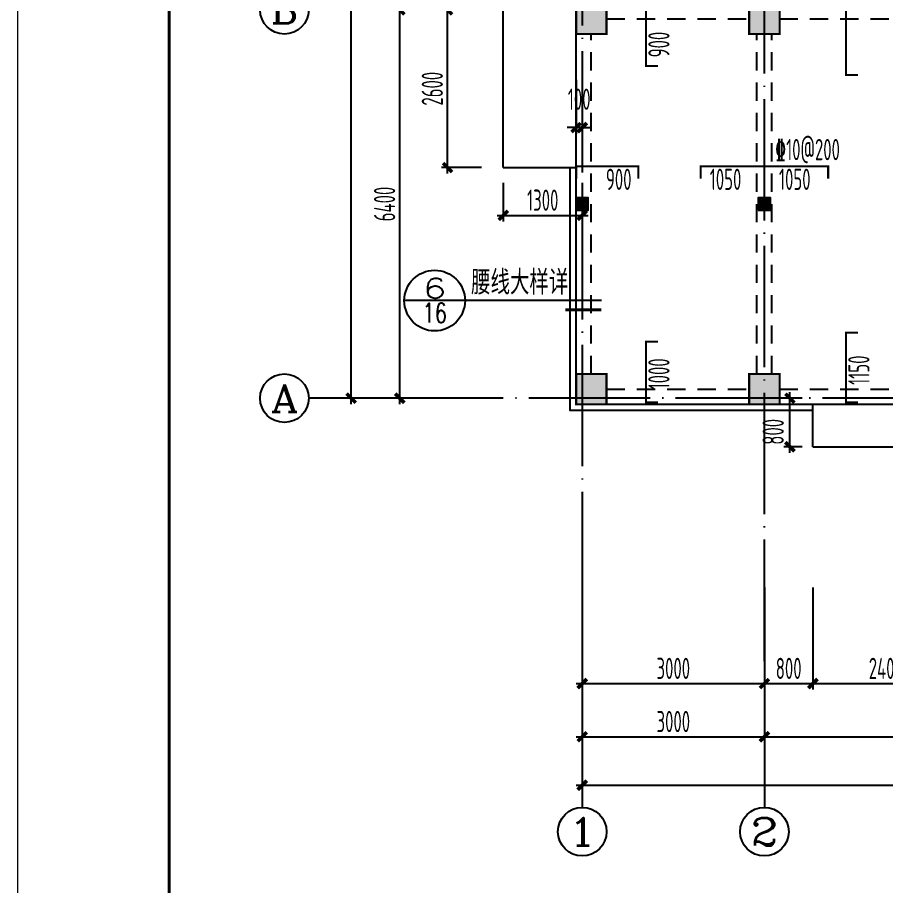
# Model space of a CAD drawing. Extents: x -472319 to -112444, y -516749 to -5704.
# Drawn here: x -311995 to -297681, y -70579 to -56256 of the extents above; entities that cross this region are included whole.
import ezdxf
from ezdxf.enums import TextEntityAlignment as Align

# ---------------------------------------------------------------- set-up
doc = ezdxf.new("R2010")
doc.units = 0
doc.header["$LTSCALE"] = 100
doc.header["$MEASUREMENT"] = 0
for name, pattern in [('3', [5, 3, -2]), ('CENTER', [2, 1.25, -0.25, 0.25, -0.25]), ('DOTE', [2.42, 2, -0.2, 0.02, -0.2])]:
    doc.linetypes.add(name, pattern=pattern)
for name, color, linetype in [('1301', 24, 'Continuous'), ('1305', 1, 'Continuous'), ('1306', 94, 'Continuous'), ('1307', 7, 'Continuous'), ('AXIS', 3, 'Continuous'), ('AXIS_TEXT', 7, 'Continuous'), ('COLUMN', 9, 'Continuous'), ('DIM_IDEN', 3, 'Continuous'), ('DOTE', 1, 'CENTER'), ('FRAME', 3, 'Continuous'), ('PUB_TEXT', 7, 'Continuous'), ('S_BEAM', 4, 'Continuous'), ('S_BEAMDASH', 134, '3'), ('S_CL', 2, 'Continuous'), ('填充', 8, 'Continuous'), ('第三道尺寸线', 4, 'Continuous')]:
    doc.layers.add(name, color=color, linetype=linetype)
doc.styles.add('_HZTXT', font='txt.shx', dxfattribs={"width": 0.35, "bigfont": 'hztxt.shx'})
doc.styles.add('_TCH_AXIS', font='COMPLEX', dxfattribs={"bigfont": 'GBCBIG'})
doc.styles.add('COMPLEX', font='COMPLEX')
doc.styles.add('HZ', font='tssdeng.shx', dxfattribs={"width": 0.6, "height": 350, "bigfont": 'a.shx'})
doc.styles.get("Standard").update_dxf_attribs({"font": 'tssdeng.shx', "width": 0.6, "bigfont": 'a.shx'})
doc.dimstyles.new('DIMN', dxfattribs={"dimtxt": 350, "dimasz": 150, "dimexe": 100, "dimexo": 100, "dimgap": 75, "dimtad": 1, "dimdec": 0, "dimzin": 0, "dimdsep": 46, "dimtxsty": 'HZ', "dimblk": 'ARCHTICK', "dimcen": 0.09, "dimdle": 100, "dimclrd": 3, "dimclre": 3, "dimclrt": 7, "dimazin": 2, "dimtfac": 1, "dimtdec": 0, "dimtmove": 2, "dimatfit": 3, "dimldrblk": 'ARCHTICK', "dimfxl": 1, "dimtolj": 1, "dimtzin": 0, "dimarcsym": 0})

# ---------------------------------------------------------------- blocks, each defined once
blk = doc.blocks.new('_ArchTick')
at = {"color": 0, "linetype": 'ByBlock', "const_width": 0.4}
blk.add_lwpolyline([(-0.5, -0.5), (0.5, 0.5)], dxfattribs=at)
blk = doc.blocks.new('*D575')
at = {"layer": 'AXIS', "color": 3, "lineweight": -2, "transparency": 16777216}
for p, q in [((-304468, -56131), (-305798, -56131)), ((-305698, -62631), (-305698, -56031)), ((-304468, -62531), (-305798, -62531))]:
    blk.add_line(p, q, dxfattribs=at)
at = {"layer": 'Defpoints', "color": 0, "transparency": 16777216}
for p in [(-305698, -56131), (-304368, -56131), (-304368, -62531)]:
    blk.add_point(p, dxfattribs=at)
at = {"layer": 'AXIS', "color": 3, "lineweight": -2, "transparency": 16777216, "xscale": 150, "yscale": 150, "zscale": 150}
for p, rotation in [((-305698, -56131), 90), ((-305698, -62531), 270)]:
    blk.add_blockref('_ArchTick', p, dxfattribs=dict(at, rotation=rotation))
at = {"layer": 'AXIS', "color": 7, "transparency": 16777216, "insert": (-305948, -59331), "char_height": 350, "attachment_point": 5, "rotation": 90, "style": 'HZ'}
blk.add_mtext('\\A1;6400', dxfattribs=at)
blk = doc.blocks.new('*D578')
at = {"layer": 'AXIS', "color": 3, "lineweight": -2, "transparency": 16777216}
for p, q in [((-306498, -62631), (-306498, -47631)), ((-304468, -47731), (-306598, -47731)), ((-304468, -62531), (-306598, -62531))]:
    blk.add_line(p, q, dxfattribs=at)
at = {"layer": 'Defpoints', "color": 0, "transparency": 16777216}
for p in [(-306498, -47731), (-304368, -47731), (-304368, -62531)]:
    blk.add_point(p, dxfattribs=at)
at = {"layer": 'AXIS', "color": 3, "lineweight": -2, "transparency": 16777216, "xscale": 150, "yscale": 150, "zscale": 150}
for p, rotation in [((-306498, -47731), 90), ((-306498, -62531), 270)]:
    blk.add_blockref('_ArchTick', p, dxfattribs=dict(at, rotation=rotation))
at = {"layer": 'AXIS', "color": 7, "transparency": 16777216, "insert": (-306748, -55131), "char_height": 350, "attachment_point": 5, "rotation": 90, "style": 'HZ'}
blk.add_mtext('\\A1;14800', dxfattribs=at)
blk = doc.blocks.new('*D579')
at = {"layer": 'AXIS', "color": 3, "lineweight": -2, "transparency": 16777216}
for p, q in [((-302694, -66961), (-302694, -68209)), ((-299694, -66961), (-299694, -68209)), ((-302794, -68109), (-299594, -68109))]:
    blk.add_line(p, q, dxfattribs=at)
at = {"layer": 'Defpoints', "color": 0, "transparency": 16777216}
for p in [(-302694, -66861), (-299694, -66861), (-299694, -68109)]:
    blk.add_point(p, dxfattribs=at)
at = {"layer": 'AXIS', "color": 3, "lineweight": -2, "transparency": 16777216, "xscale": 150, "yscale": 150, "zscale": 150, "rotation": 180}
blk.add_blockref('_ArchTick', (-302694, -68109), dxfattribs=at)
at = {"layer": 'AXIS', "color": 3, "lineweight": -2, "transparency": 16777216, "xscale": 150, "yscale": 150, "zscale": 150}
blk.add_blockref('_ArchTick', (-299694, -68109), dxfattribs=at)
at = {"layer": 'AXIS', "color": 7, "transparency": 16777216, "insert": (-301194, -67859), "char_height": 350, "attachment_point": 5, "style": 'HZ'}
blk.add_mtext('\\A1;3000', dxfattribs=at)
blk = doc.blocks.new('*D580')
at = {"layer": 'AXIS', "color": 3, "lineweight": -2, "transparency": 16777216}
for p, q in [((-299694, -66961), (-299694, -68209)), ((-292394, -66961), (-292394, -68209)), ((-299794, -68109), (-292294, -68109))]:
    blk.add_line(p, q, dxfattribs=at)
at = {"layer": 'Defpoints', "color": 0, "transparency": 16777216}
for p in [(-299694, -66861), (-292394, -66861), (-292394, -68109)]:
    blk.add_point(p, dxfattribs=at)
at = {"layer": 'AXIS', "color": 3, "lineweight": -2, "transparency": 16777216, "xscale": 150, "yscale": 150, "zscale": 150, "rotation": 180}
blk.add_blockref('_ArchTick', (-299694, -68109), dxfattribs=at)
at = {"layer": 'AXIS', "color": 3, "lineweight": -2, "transparency": 16777216, "xscale": 150, "yscale": 150, "zscale": 150}
blk.add_blockref('_ArchTick', (-292394, -68109), dxfattribs=at)
at = {"layer": 'AXIS', "color": 7, "transparency": 16777216, "insert": (-296044, -67859), "char_height": 350, "attachment_point": 5, "style": 'HZ'}
blk.add_mtext('\\A1;7300', dxfattribs=at)
blk = doc.blocks.new('*D588')
at = {"layer": 'AXIS', "color": 3, "lineweight": -2, "transparency": 16777216}
for p, q in [((-302694, -66961), (-302694, -69009)), ((-242894, -66961), (-242894, -69009)), ((-302794, -68909), (-242794, -68909))]:
    blk.add_line(p, q, dxfattribs=at)
at = {"layer": 'Defpoints', "color": 0, "transparency": 16777216}
for p in [(-302694, -66861), (-242894, -66861), (-242894, -68909)]:
    blk.add_point(p, dxfattribs=at)
at = {"layer": 'AXIS', "color": 3, "lineweight": -2, "transparency": 16777216, "xscale": 150, "yscale": 150, "zscale": 150, "rotation": 180}
blk.add_blockref('_ArchTick', (-302694, -68909), dxfattribs=at)
at = {"layer": 'AXIS', "color": 3, "lineweight": -2, "transparency": 16777216, "xscale": 150, "yscale": 150, "zscale": 150}
blk.add_blockref('_ArchTick', (-242894, -68909), dxfattribs=at)
at = {"layer": 'AXIS', "color": 7, "transparency": 16777216, "insert": (-272794, -68659), "char_height": 350, "attachment_point": 5, "style": 'HZ'}
blk.add_mtext('\\A1;59800', dxfattribs=at)
blk = doc.blocks.new('_AXISO')
blk.add_circle((0, 0), 0.5)
at = {"layer": 'AXIS_TEXT', "style": 'COMPLEX', "width": 1.041667}
blk.add_attdef('A', text='', height=0.56, dxfattribs=at).set_placement((-0.25, -0.28), (0.25, -0.28), align=Align.FIT)
blk = doc.blocks.new('*D633')
at = {"layer": '1301', "color": 3, "lineweight": -2, "transparency": 16777216}
for p, q in [((-302794, -57284), (-302794, -58172)), ((-302694, -57284), (-302694, -58172)), ((-302794, -58072), (-302944, -58072)), ((-302694, -58072), (-302794, -58072)), ((-302694, -58072), (-302544, -58072))]:
    blk.add_line(p, q, dxfattribs=at)
at = {"layer": 'Defpoints', "color": 0, "transparency": 16777216}
for p in [(-302794, -57184), (-302694, -57184), (-302794, -58072)]:
    blk.add_point(p, dxfattribs=at)
at = {"layer": '1301', "color": 3, "lineweight": -2, "transparency": 16777216, "xscale": 150, "yscale": 150, "zscale": 150}
blk.add_blockref('_ArchTick', (-302794, -58072), dxfattribs=at)
at = {"layer": '1301', "color": 3, "lineweight": -2, "transparency": 16777216, "xscale": 150, "yscale": 150, "zscale": 150, "rotation": 180}
blk.add_blockref('_ArchTick', (-302694, -58072), dxfattribs=at)
at = {"layer": '1301', "color": 7, "transparency": 16777216, "insert": (-302744, -57604), "char_height": 350, "attachment_point": 5, "style": 'HZ'}
blk.add_mtext('\\A1;100', dxfattribs=at)
blk = doc.blocks.new('*D634')
at = {"layer": '1301', "color": 3, "lineweight": -2, "transparency": 16777216}
for p, q in [((-299694, -65651), (-299694, -67333)), ((-302694, -65751), (-302694, -67333)), ((-302794, -67233), (-299594, -67233))]:
    blk.add_line(p, q, dxfattribs=at)
at = {"layer": 'Defpoints', "color": 0, "transparency": 16777216}
for p in [(-299694, -65551), (-302694, -65651), (-299694, -67233)]:
    blk.add_point(p, dxfattribs=at)
at = {"layer": '1301', "color": 3, "lineweight": -2, "transparency": 16777216, "xscale": 150, "yscale": 150, "zscale": 150, "rotation": 180}
blk.add_blockref('_ArchTick', (-302694, -67233), dxfattribs=at)
at = {"layer": '1301', "color": 3, "lineweight": -2, "transparency": 16777216, "xscale": 150, "yscale": 150, "zscale": 150}
blk.add_blockref('_ArchTick', (-299694, -67233), dxfattribs=at)
at = {"layer": '1301', "color": 7, "transparency": 16777216, "insert": (-301194, -66983), "char_height": 350, "attachment_point": 5, "style": 'HZ'}
blk.add_mtext('\\A1;3000', dxfattribs=at)
blk = doc.blocks.new('*D651')
at = {"layer": 'Defpoints', "color": 0, "transparency": 16777216}
for p in [(-303994, -58883), (-302694, -58883), (-302694, -59518)]:
    blk.add_point(p, dxfattribs=at)
at = {"layer": '第三道尺寸线', "color": 3, "lineweight": -2, "transparency": 16777216}
for p, q in [((-303994, -58983), (-303994, -59618)), ((-302694, -58983), (-302694, -59618)), ((-304094, -59518), (-302594, -59518))]:
    blk.add_line(p, q, dxfattribs=at)
at = {"layer": '第三道尺寸线', "color": 3, "lineweight": -2, "transparency": 16777216, "xscale": 150, "yscale": 150, "zscale": 150, "rotation": 180}
blk.add_blockref('_ArchTick', (-303994, -59518), dxfattribs=at)
at = {"layer": '第三道尺寸线', "color": 3, "lineweight": -2, "transparency": 16777216, "xscale": 150, "yscale": 150, "zscale": 150}
blk.add_blockref('_ArchTick', (-302694, -59518), dxfattribs=at)
at = {"layer": '第三道尺寸线', "color": 7, "transparency": 16777216, "insert": (-303344, -59268), "char_height": 350, "attachment_point": 5, "style": 'HZ'}
blk.add_mtext('\\A1;1300', dxfattribs=at)
blk = doc.blocks.new('*D652')
at = {"layer": 'Defpoints', "color": 0, "transparency": 16777216}
for p in [(-304912, -56131), (-304254, -56131), (-304254, -58731)]:
    blk.add_point(p, dxfattribs=at)
at = {"layer": '第三道尺寸线', "color": 3, "lineweight": -2, "transparency": 16777216}
for p, q in [((-304354, -56131), (-305012, -56131)), ((-304912, -58831), (-304912, -56031)), ((-304354, -58731), (-305012, -58731))]:
    blk.add_line(p, q, dxfattribs=at)
at = {"layer": '第三道尺寸线', "color": 3, "lineweight": -2, "transparency": 16777216, "xscale": 150, "yscale": 150, "zscale": 150}
for p, rotation in [((-304912, -56131), 90), ((-304912, -58731), 270)]:
    blk.add_blockref('_ArchTick', p, dxfattribs=dict(at, rotation=rotation))
at = {"layer": '第三道尺寸线', "color": 7, "transparency": 16777216, "insert": (-305162, -57431), "char_height": 350, "attachment_point": 5, "rotation": 90, "style": 'HZ'}
blk.add_mtext('\\A1;2600', dxfattribs=at)
blk = doc.blocks.new('*D660')
at = {"layer": 'Defpoints', "color": 0, "transparency": 16777216}
for p in [(-299273, -62531), (-298971, -62531), (-298971, -63331)]:
    blk.add_point(p, dxfattribs=at)
at = {"layer": '第三道尺寸线', "color": 3, "lineweight": -2, "transparency": 16777216}
for p, q in [((-299273, -63431), (-299273, -62431)), ((-299071, -62531), (-299373, -62531)), ((-299071, -63331), (-299373, -63331))]:
    blk.add_line(p, q, dxfattribs=at)
at = {"layer": '第三道尺寸线', "color": 3, "lineweight": -2, "transparency": 16777216, "xscale": 150, "yscale": 150, "zscale": 150}
for p, rotation in [((-299273, -62531), 90), ((-299273, -63331), 270)]:
    blk.add_blockref('_ArchTick', p, dxfattribs=dict(at, rotation=rotation))
at = {"layer": '第三道尺寸线', "color": 7, "transparency": 16777216, "insert": (-299548, -63085), "char_height": 350, "attachment_point": 5, "rotation": 90, "style": 'HZ'}
blk.add_mtext('\\A1;800', dxfattribs=at)
blk = doc.blocks.new('*D727')
at = {"layer": '1301', "color": 3, "lineweight": -2, "transparency": 16777216}
for p, q in [((-299694, -65651), (-299694, -67333)), ((-298894, -65651), (-298894, -67333)), ((-299794, -67233), (-298794, -67233))]:
    blk.add_line(p, q, dxfattribs=at)
at = {"layer": 'Defpoints', "color": 0, "transparency": 16777216}
for p in [(-299694, -65551), (-298894, -65551), (-298894, -67233)]:
    blk.add_point(p, dxfattribs=at)
at = {"layer": '1301', "color": 3, "lineweight": -2, "transparency": 16777216, "xscale": 150, "yscale": 150, "zscale": 150, "rotation": 180}
blk.add_blockref('_ArchTick', (-299694, -67233), dxfattribs=at)
at = {"layer": '1301', "color": 3, "lineweight": -2, "transparency": 16777216, "xscale": 150, "yscale": 150, "zscale": 150}
blk.add_blockref('_ArchTick', (-298894, -67233), dxfattribs=at)
at = {"layer": '1301', "color": 7, "transparency": 16777216, "insert": (-299294, -66983), "char_height": 350, "attachment_point": 5, "style": 'HZ'}
blk.add_mtext('\\A1;800', dxfattribs=at)
blk = doc.blocks.new('*D728')
at = {"layer": '1301', "color": 3, "lineweight": -2, "transparency": 16777216}
for p, q in [((-298894, -65651), (-298894, -67333)), ((-296494, -65651), (-296494, -67333)), ((-298994, -67233), (-296394, -67233))]:
    blk.add_line(p, q, dxfattribs=at)
at = {"layer": 'Defpoints', "color": 0, "transparency": 16777216}
for p in [(-298894, -65551), (-296494, -65551), (-296494, -67233)]:
    blk.add_point(p, dxfattribs=at)
at = {"layer": '1301', "color": 3, "lineweight": -2, "transparency": 16777216, "xscale": 150, "yscale": 150, "zscale": 150, "rotation": 180}
blk.add_blockref('_ArchTick', (-298894, -67233), dxfattribs=at)
at = {"layer": '1301', "color": 3, "lineweight": -2, "transparency": 16777216, "xscale": 150, "yscale": 150, "zscale": 150}
blk.add_blockref('_ArchTick', (-296494, -67233), dxfattribs=at)
at = {"layer": '1301', "color": 7, "transparency": 16777216, "insert": (-297694, -66983), "char_height": 350, "attachment_point": 5, "style": 'HZ'}
blk.add_mtext('\\A1;2400', dxfattribs=at)
blk = doc.blocks.new('A$C20674F94')
at = {"layer": 'FRAME', "lineweight": 18}
blk.add_line((0, 59400), (0, 0), dxfattribs=at)
at = {"layer": 'FRAME'}
blk.add_line((2500, 58400), (2500, 1000), dxfattribs=at)
at = {"layer": 'FRAME', "const_width": 50}
blk.add_lwpolyline([(2500, 58400), (83100, 58400), (83100, 1000), (2500, 1000), (2500, 58400)], dxfattribs=at)

msp = doc.modelspace()

# ---------------------------------------------------------------- hatches: boundary and pattern name
at = {"layer": 'COLUMN'}
h = msp.add_hatch(dxfattribs=at)
h.set_pattern_fill('ANSI31', color=0)
h.set_pattern_definition([(45, (-353831.32863, 126307.1076), (-0.08838834765, 0.08838834765), [])])
h.paths.add_polyline_path([(-302793.829, -59430.892), (-302593.829, -59430.892), (-302593.829, -59230.892), (-302793.829, -59230.892)])
h = msp.add_hatch(dxfattribs=at)
h.set_pattern_fill('ANSI31', color=0)
h.set_pattern_definition([(45, (-350831.32863, 126307.1076), (-0.08838834765, 0.08838834765), [])])
h.paths.add_polyline_path([(-299793.829, -59430.892), (-299593.829, -59430.892), (-299593.829, -59230.892), (-299793.829, -59230.892)])
at = {"layer": 'S_CL'}
h = msp.add_hatch(dxfattribs=at)
h.set_pattern_fill('ANSI31', color=256)
h.set_pattern_definition([(45, (110874.16938, 392414.60853), (-0.088388347648, 0.088388347648), [])])
h.paths.add_polyline_path([(-242793.829, -48130.89), (-242793.829, -47630.89), (-243293.829, -47630.89), (-243293.829, -48130.89)])
h.paths.add_polyline_path([(-242793.829, -54230.891), (-242793.829, -53730.891), (-243293.829, -53730.891), (-243293.829, -54230.891)])
h.paths.add_polyline_path([(-242793.829, -56530.891), (-242793.829, -56030.891), (-243293.829, -56030.891), (-243293.829, -56530.891)])
h.paths.add_polyline_path([(-242793.829, -62630.891), (-242793.829, -62130.891), (-243293.829, -62130.891), (-243293.829, -62630.891)])
h.paths.add_polyline_path([(-245643.829, -48130.89), (-245643.829, -47630.89), (-246143.829, -47630.89), (-246143.829, -48130.89)])
h.paths.add_polyline_path([(-245643.829, -54230.891), (-245643.829, -53730.891), (-246143.829, -53730.891), (-246143.829, -54230.891)])
h.paths.add_polyline_path([(-245643.829, -56530.891), (-245643.829, -56030.891), (-246143.829, -56030.891), (-246143.829, -56530.891)])
h.paths.add_polyline_path([(-245643.829, -62630.891), (-245643.829, -62130.891), (-246143.829, -62130.891), (-246143.829, -62630.891)])
h.paths.add_polyline_path([(-252943.829, -48130.89), (-252943.829, -47630.89), (-253443.829, -47630.89), (-253443.829, -48130.89)])
h.paths.add_polyline_path([(-252943.829, -54230.891), (-252943.829, -53730.891), (-253443.829, -53730.891), (-253443.829, -54230.891)])
h.paths.add_polyline_path([(-252943.829, -56530.891), (-252943.829, -56030.891), (-253443.829, -56030.891), (-253443.829, -56530.891)])
h.paths.add_polyline_path([(-252943.829, -62630.891), (-252943.829, -62130.891), (-253443.829, -62130.891), (-253443.829, -62630.891)])
h.paths.add_polyline_path([(-260243.829, -48130.89), (-260243.829, -47630.89), (-260743.829, -47630.89), (-260743.829, -48130.89)])
h.paths.add_polyline_path([(-260243.829, -54230.891), (-260243.829, -53730.891), (-260743.829, -53730.891), (-260743.829, -54230.891)])
h.paths.add_polyline_path([(-260243.829, -56530.891), (-260243.829, -56030.891), (-260743.829, -56030.891), (-260743.829, -56530.891)])
h.paths.add_polyline_path([(-260243.829, -62630.891), (-260243.829, -62130.891), (-260743.829, -62130.891), (-260743.829, -62630.891)])
h.paths.add_polyline_path([(-267543.829, -48130.89), (-267543.829, -47630.89), (-268043.829, -47630.89), (-268043.829, -48130.89)])
h.paths.add_polyline_path([(-267543.829, -54230.891), (-267543.829, -53730.891), (-268043.829, -53730.891), (-268043.829, -54230.891)])
h.paths.add_polyline_path([(-267543.829, -56530.891), (-267543.829, -56030.891), (-268043.829, -56030.891), (-268043.829, -56530.891)])
h.paths.add_polyline_path([(-267543.829, -62630.891), (-267543.829, -62030.891), (-268043.829, -62030.891), (-268043.829, -62630.891)])
h.paths.add_polyline_path([(-270543.829, -48130.89), (-270543.829, -47630.89), (-271043.829, -47630.89), (-271043.829, -48130.89)])
h.paths.add_polyline_path([(-270543.829, -54230.891), (-270543.829, -53730.891), (-271043.829, -53730.891), (-271043.829, -54230.891)])
h.paths.add_polyline_path([(-277543.831, -48230.89), (-277543.831, -47630.89), (-278043.831, -47630.89), (-278043.831, -48230.89)])
h.paths.add_polyline_path([(-277543.831, -54230.891), (-277543.831, -53730.891), (-278043.831, -53730.891), (-278043.831, -54230.891)])
h.paths.add_polyline_path([(-277543.831, -56530.891), (-277543.831, -56030.891), (-278043.831, -56030.891), (-278043.831, -56530.891)])
h.paths.add_polyline_path([(-277543.831, -62630.891), (-277543.831, -62030.891), (-278043.831, -62030.891), (-278043.831, -62630.891)])
h.paths.add_polyline_path([(-284843.831, -48130.89), (-284843.831, -47630.89), (-285343.831, -47630.89), (-285343.831, -48130.89)])
h.paths.add_polyline_path([(-284843.831, -54230.891), (-284843.831, -53730.891), (-285343.831, -53730.891), (-285343.831, -54230.891)])
h.paths.add_polyline_path([(-284843.831, -56530.891), (-284843.831, -56030.891), (-285343.831, -56030.891), (-285343.831, -56530.891)])
h.paths.add_polyline_path([(-284843.831, -62630.891), (-284843.831, -62130.891), (-285343.831, -62130.891), (-285343.831, -62630.891)])
h.paths.add_polyline_path([(-292143.831, -48130.89), (-292143.831, -47630.89), (-292643.831, -47630.89), (-292643.831, -48130.89)])
h.paths.add_polyline_path([(-292143.831, -54230.891), (-292143.831, -53730.891), (-292643.831, -53730.891), (-292643.831, -54230.891)])
h.paths.add_polyline_path([(-292143.831, -56530.891), (-292143.831, -56030.891), (-292643.831, -56030.891), (-292643.831, -56530.891)])
h.paths.add_polyline_path([(-292143.831, -62630.891), (-292143.831, -62130.891), (-292643.831, -62130.891), (-292643.831, -62630.891)])
h.paths.add_polyline_path([(-299443.831, -48130.89), (-299443.831, -47630.89), (-299943.831, -47630.89), (-299943.831, -48130.89)])
h.paths.add_polyline_path([(-299443.831, -54230.891), (-299443.831, -53730.891), (-299943.831, -53730.891), (-299943.831, -54230.891)])
h.paths.add_polyline_path([(-299443.831, -56530.891), (-299443.831, -56030.891), (-299943.831, -56030.891), (-299943.831, -56530.891)])
h.paths.add_polyline_path([(-299443.831, -62630.891), (-299443.831, -62130.891), (-299943.831, -62130.891), (-299943.831, -62630.891)])
h.paths.add_polyline_path([(-302293.831, -48130.89), (-302293.831, -47630.89), (-302793.831, -47630.89), (-302793.831, -48130.89)])
h.paths.add_polyline_path([(-302293.831, -54230.891), (-302293.831, -53730.891), (-302793.831, -53730.891), (-302793.831, -54230.891)])
h.paths.add_polyline_path([(-302293.831, -56530.891), (-302293.831, -56030.891), (-302793.831, -56030.891), (-302793.831, -56530.891)])
h.paths.add_polyline_path([(-302293.831, -62630.891), (-302293.831, -62130.891), (-302793.831, -62130.891), (-302793.831, -62630.891)])

# ---------------------------------------------------------------- linework, layer by layer
for p, q in [((-303993.829, -58730.891), (-303993.829, -53630.891)), ((-303993.829, -58730.891), (-302793.829, -58730.891)), ((-298893.829, -63330.89), (-298893.829, -62630.89)), ((-298893.829, -63330.89), (-296493.829, -63330.89))]:
    msp.add_line(p, q)
msp.add_lwpolyline([(-298893.829, -62730.89), (-302893.829, -62730.89), (-302893.829, -58730.89)])
at = {"layer": '1305', "const_width": 35}
for points in [[(-301443.831, -57055.89), (-301643.831, -57055.89), (-301643.83, -52120.89), (-301443.83, -52120.89)], [(-298151.331, -57205.891), (-298351.331, -57205.891), (-298351.331, -53055.891), (-298151.331, -53055.891)], [(-302793.831, -58910.892), (-302793.831, -58710.891), (-301768.831, -58710.892), (-301768.831, -58910.892)], [(-300743.831, -58910.892), (-300743.831, -58710.891), (-298643.831, -58710.892), (-298643.831, -58910.892)], [(-298151.331, -62600.892), (-298351.331, -62600.892), (-298351.331, -61450.892), (-298151.331, -61450.892)], [(-301443.83, -62600.891), (-301643.83, -62600.891), (-301643.83, -61600.891), (-301443.83, -61600.891)]]:
    msp.add_lwpolyline(points, dxfattribs=at)
at = {"layer": 'AXIS'}
for p, q in [((-304367.647, -62530.89), (-307197.647, -62530.89)), ((-302693.829, -66861.282), (-302693.829, -69273.578)), ((-299693.829, -66861.282), (-299693.829, -69273.578))]:
    msp.add_line(p, q, dxfattribs=at)
at = {"layer": 'COLUMN', "color": 0}
for points in [[(-302793.829, -59430.892), (-302593.829, -59430.892), (-302593.829, -59230.892), (-302793.829, -59230.892)], [(-299793.829, -59430.892), (-299593.829, -59430.892), (-299593.829, -59230.892), (-299793.829, -59230.892)]]:
    msp.add_lwpolyline(points, close=True, dxfattribs=at)
at = {"layer": 'DIM_IDEN'}
for p, q in [((-304623.5, -60923), (-305623.5, -60923)), ((-302795.63, -60923), (-304623.5, -60923)), ((-302378.887, -60923), (-302795.63, -60923))]:
    msp.add_line(p, q, dxfattribs=at)
at = {"layer": 'DIM_IDEN', "const_width": 50}
msp.add_lwpolyline([(-302378.887, -61073), (-302973.882, -61073)], dxfattribs=at)
at = {"layer": 'DIM_IDEN'}
msp.add_circle((-305123.5, -60923), 500, dxfattribs=at)
at = {"layer": 'DOTE', "linetype": 'DOTE', "ltscale": 10}
for p, q in [((-302693.829, -44711.242), (-302693.829, -66861.282)), ((-299693.829, -66861.282), (-299693.829, -44711.242)), ((-241075.018, -62530.89), (-304367.647, -62530.89))]:
    msp.add_line(p, q, dxfattribs=at)
at = {"layer": 'S_BEAM'}
for p, q in [((-302793.831, -62130.891), (-302793.831, -56530.891)), ((-302293.831, -62630.891), (-299943.831, -62630.891)), ((-299443.831, -62630.891), (-296043.831, -62630.891))]:
    msp.add_line(p, q, dxfattribs=at)
at = {"layer": 'S_BEAMDASH'}
for p, q in [((-302293.831, -56280.891), (-299943.831, -56280.891)), ((-299443.831, -56280.891), (-296143.831, -56280.891)), ((-302543.831, -62130.891), (-302543.831, -56530.891)), ((-299818.831, -62130.891), (-299818.831, -56530.891)), ((-299568.831, -62130.891), (-299568.831, -56530.891)), ((-302293.831, -62380.891), (-299943.831, -62380.891)), ((-299443.831, -62380.891), (-296143.831, -62380.891))]:
    msp.add_line(p, q, dxfattribs=at)
at = {"layer": 'S_CL', "const_width": 35}
for points in [[(-302293.831, -56530.891), (-302293.831, -56030.891), (-302793.831, -56030.891), (-302793.831, -56530.891)], [(-299443.831, -56530.891), (-299443.831, -56030.891), (-299943.831, -56030.891), (-299943.831, -56530.891)], [(-302293.831, -62630.891), (-302293.831, -62130.891), (-302793.831, -62130.891), (-302793.831, -62630.891)], [(-299443.831, -62630.891), (-299443.831, -62130.891), (-299943.831, -62130.891), (-299943.831, -62630.891)]]:
    msp.add_lwpolyline(points, close=True, dxfattribs=at)

# ---------------------------------------------------------------- block references
at = {"layer": 'AXIS'}
ref = msp.add_blockref('_AXISO', (-307597.647, -56130.89), dxfattribs=dict(at, xscale=800, yscale=800, zscale=800))
ref.add_attrib('A', 'B', dxfattribs={"layer": 'AXIS_TEXT', "height": 452.548, "style": '_TCH_AXIS', "width": 1.235294}).set_placement((-307823.922, -56357.165), (-307371.373, -56357.165), align=Align.FIT)
ref = msp.add_blockref('_AXISO', (-307597.647, -62530.89), dxfattribs=dict(at, xscale=800, yscale=800, zscale=800))
ref.add_attrib('A', 'A', dxfattribs={"layer": 'AXIS_TEXT', "height": 452.548, "style": '_TCH_AXIS', "width": 1.166667}).set_placement((-307823.922, -62757.165), (-307371.373, -62757.165), align=Align.FIT)
ref = msp.add_blockref('_AXISO', (-302693.829, -69673.578), dxfattribs=dict(at, xscale=800, yscale=800, zscale=800))
ref.add_attrib('A', '1', dxfattribs={"layer": 'AXIS_TEXT', "height": 452.548, "style": '_TCH_AXIS', "width": 2.333333}).set_placement((-302920.103, -69899.852), (-302467.554, -69899.852), align=Align.FIT)
ref = msp.add_blockref('_AXISO', (-299693.829, -69673.578), dxfattribs=dict(at, xscale=800, yscale=800, zscale=800))
ref.add_attrib('A', '2', dxfattribs={"layer": 'AXIS_TEXT', "height": 452.548, "style": '_TCH_AXIS', "width": 1.5}).set_placement((-299920.103, -69899.852), (-299467.554, -69899.852), align=Align.FIT)
at = {"layer": '填充'}
msp.add_blockref('A$C20674F94', (-311995, -90306.5), dxfattribs=at)

# ---------------------------------------------------------------- texts
at = {"layer": '1306', "width": 0.6}
for s, p in [('900', (-301255.431, -56914.39)), ('1150', (-297962.931, -62310.892)), ('1000', (-301255.43, -62385.891))]:
    msp.add_text(s, height=350, rotation=90, dxfattribs=at).set_placement(p)
for s, p in [('900', (-302303.831, -59099.292)), ('1050', (-300593.831, -59099.292)), ('1050', (-299453.831, -59099.292))]:
    msp.add_text(s, height=350, dxfattribs=at).set_placement(p)
at = {"layer": '1307', "color": 4, "width": 0.6}
msp.add_text('%%13210@200', height=350, dxfattribs=at).set_placement((-299516.331, -58609.293))
at = {"layer": 'PUB_TEXT', "style": '_HZTXT', "width": 0.8}
msp.add_text('腰线大样详', height=400, dxfattribs=at).set_placement((-304523.5, -60823))
at = {"layer": 'PUB_TEXT', "style": '_HZTXT'}
for s, height, width, p, p2 in [('6', 321.994, 2.019231, (-305324.746, -60882.751), (-304922.254, -60882.751)), ('16', 321.9938, 0.905172, (-305324.746, -61285.243), (-304922.254, -61285.243))]:
    msp.add_text(s, height=height, dxfattribs=dict(at, width=width)).set_placement(p, p2, align=Align.FIT)

# ---------------------------------------------------------------- dimensions: what is measured, and where the dimension line sits
at = {"layer": '1301', "color": 7}
dim = msp.add_linear_dim(base=(-302793.831, -58072), p1=(-302693.829, -57184.5), p2=(-302793.831, -57184.5), dimstyle='DIMN', override={"dimfxl": 100}, dxfattribs=at)
dim.commit()
dim.dimension.update_dxf_attribs({"geometry": '*D633', "text_midpoint": (-302743.829, -57604.5), "dimtype": 160})
dim = msp.add_linear_dim(base=(-299693.829, -67232.781), p1=(-302693.829, -65650.539), p2=(-299693.829, -65550.539), dimstyle='DIMN', override={"dimfxl": 100}, dxfattribs=at)
dim.commit()
dim.dimension.update_dxf_attribs({"geometry": '*D634', "text_midpoint": (-301193.829, -66982.781)})
for base, p1, p2, picture, middle in [((-298893.829, -67232.781), (-299693.829, -65550.539), (-298893.829, -65550.539), '*D727', (-299293.829, -66982.781)), ((-296493.829, -67232.781), (-298893.829, -65550.539), (-296493.829, -65550.539), '*D728', (-297693.829, -66982.781))]:
    dim = msp.add_linear_dim(base=base, p1=p1, p2=p2, angle=180, dimstyle='DIMN', override={"dimfxl": 100}, dxfattribs=at)
    dim.commit()
    dim.dimension.update_dxf_attribs({"geometry": picture, "text_midpoint": middle})
at = {"layer": 'AXIS'}
for p1, p2, distance, picture, middle in [((-304367.647, -62530.89), (-304367.647, -47730.89), 2130, '*D578', (-306747.647, -55130.89)), ((-304367.647, -62530.89), (-304367.647, -56130.89), 1330, '*D575', (-305947.647, -59330.89)), ((-302693.829, -66861.282), (-299693.829, -66861.282), -1248, '*D579', (-301193.829, -67859.282)), ((-302693.829, -66861.282), (-242893.829, -66861.282), -2048, '*D588', (-272793.829, -68659.282)), ((-299693.829, -66861.282), (-292393.829, -66861.282), -1248, '*D580', (-296043.829, -67859.282))]:
    dim = msp.add_aligned_dim(p1=p1, p2=p2, distance=distance, dimstyle='DIMN', dxfattribs=at)
    dim.commit()
    dim.dimension.update_dxf_attribs({"geometry": picture, "text_midpoint": middle})
at = {"layer": '第三道尺寸线'}
for p1, p2, distance, picture, middle in [((-304254.329, -58730.891), (-304254.329, -56130.891), 657.236, '*D652', (-305161.564, -57430.891)), ((-303993.829, -58882.891), (-302693.829, -58882.891), -635.353, '*D651', (-303343.829, -59268.244))]:
    dim = msp.add_aligned_dim(p1=p1, p2=p2, distance=distance, dimstyle='DIMN', dxfattribs=at)
    dim.commit()
    dim.dimension.update_dxf_attribs({"geometry": picture, "text_midpoint": middle})
dim = msp.add_linear_dim(base=(-299273.064, -62530.89), p1=(-298970.829, -63330.89), p2=(-298970.829, -62530.89), angle=90, dimstyle='DIMN', dxfattribs=at)
dim.commit()
dim.dimension.update_dxf_attribs({"geometry": '*D660', "text_midpoint": (-299548.064, -63084.67), "dimtype": 161})

doc.saveas('drawing.dxf')
